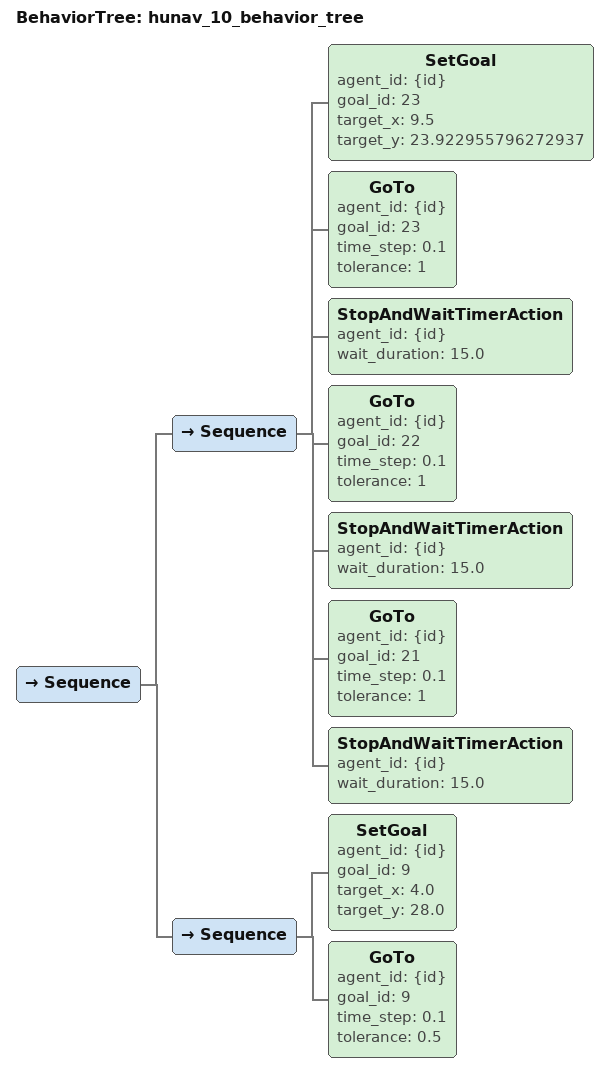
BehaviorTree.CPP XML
<?xml version='1.0' encoding='UTF-8'?>
<root main_tree_to_execute="hunav_10_behavior_tree" BTCPP_format="4">
    <include ros_pkg="arena_simulation_setup" path="configs/hunav/behavior_trees/BTRegularNav.xml" />
    <BehaviorTree ID="hunav_10_behavior_tree">
        <Sequence>
            <Sequence>
                <SetGoal agent_id="{id}" goal_id="23" target_x="9.5" target_y="23.922955796272937" />
                <GoTo agent_id="{id}" goal_id="23" time_step="0.1" tolerance="1" />
                <StopAndWaitTimerAction agent_id="{id}" wait_duration="15.0" />
                <GoTo agent_id="{id}" goal_id="22" time_step="0.1" tolerance="1" />
                <StopAndWaitTimerAction agent_id="{id}" wait_duration="15.0" />
                <GoTo agent_id="{id}" goal_id="21" time_step="0.1" tolerance="1" />
                <StopAndWaitTimerAction agent_id="{id}" wait_duration="15.0" />
            </Sequence>
            <Sequence>
                <SetGoal agent_id="{id}" goal_id="9" target_x="4.0" target_y="28.0" />
                <GoTo agent_id="{id}" goal_id="9" time_step="0.1" tolerance="0.5" />
            </Sequence>
        </Sequence>
    </BehaviorTree>
</root>
